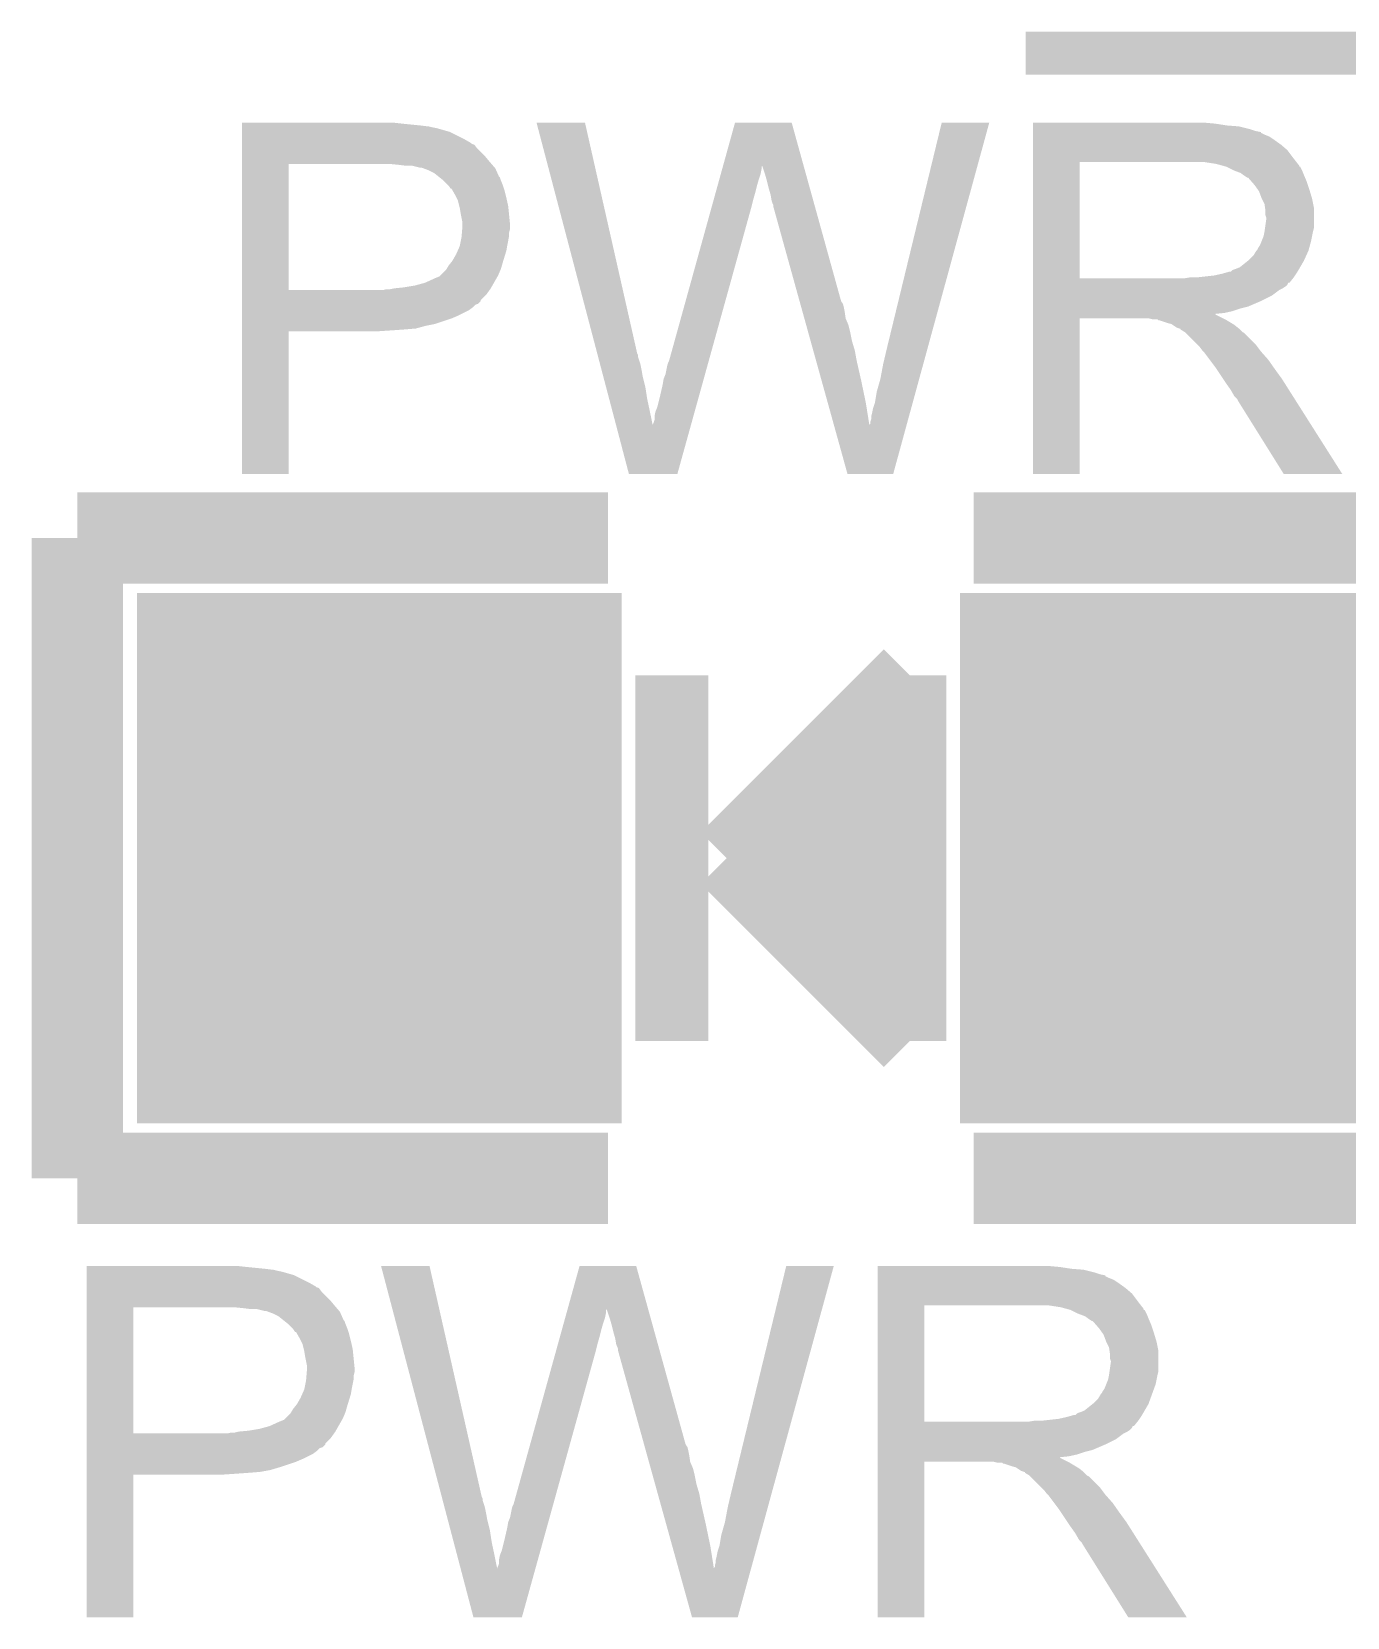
# Model space of a CAD drawing. Extents: x -1.4 to 24.3, y -3.9 to 24.9.
# Drawn here: x 4.216 to 7.87, y 3.734 to 8.137 of the extents above; entities that cross this region are included whole.
import ezdxf

# ---------------------------------------------------------------- set-up
doc = ezdxf.new("R2010")
doc.units = 0
doc.layers.get('0').update_dxf_attribs({"linetype": 'CONTINUOUS'})
doc.layers.add('DAC2_CLICK_V100_GTO', color=11, linetype='CONTINUOUS')
doc.layers.add('DAC2_CLICK_V100_GTS', color=8, linetype='CONTINUOUS')

# ---------------------------------------------------------------- blocks, each defined once
blk = doc.blocks.new('RECTANGLE_28')
blk.add_solid([(0.6731, 0.7366), (0.6731, -0.7366), (-0.6731, 0.7366), (-0.6731, -0.7366)])

msp = doc.modelspace()

# ---------------------------------------------------------------- linework, layer by layer
at = {"layer": 'DAC2_CLICK_V100_GTO'}
for points, const_width in [([(6.97738, 8.0772), (9.83742, 8.0772)], 0.11938), ([(4.3434, 4.953), (4.3434, 6.731)], 0.254), ([(4.3434, 6.731), (5.8166, 6.731)], 0.254), ([(6.8326, 6.731), (8.3058, 6.731)], 0.254), ([(5.9944, 5.334), (5.9944, 6.35)], 0.2032), ([(6.1468, 5.842), (6.6548, 6.35)], 0.2032), ([(6.6548, 5.334), (6.6548, 6.35)], 0.2032), ([(6.35, 5.7658), (6.6548, 6.0706)], 0.2032), ([(6.35, 5.9182), (6.6548, 5.6134)], 0.2032), ([(6.1468, 5.842), (6.6548, 5.334)], 0.2032), ([(4.3434, 4.953), (5.8166, 4.953)], 0.254), ([(6.8326, 4.953), (8.3058, 4.953)], 0.254)]:
    msp.add_lwpolyline(points, dxfattribs=dict(at, const_width=const_width))
for points in [[(4.80062, 7.88162), (4.800622, 7.88416), (5.2451, 7.88162), (5.222238, 7.88416)], [(4.80062, 7.87654), (4.80062, 7.88162), (5.2959, 7.87654), (5.2451, 7.88162)], [(5.618512, 7.884142), (5.618506, 7.884158), (5.753104, 7.884142), (5.618506, 7.884158)], [(5.786844, 7.244078), (5.618512, 7.884142), (5.89788, 7.244078), (5.753104, 7.884142)], [(6.136604, 7.764744), (6.169672, 7.884144), (6.36021, 7.764744), (6.327144, 7.884144)], [(6.169672, 7.884144), (6.169678, 7.88416), (6.327144, 7.884144), (6.169678, 7.88416)], [(6.5913, 7.25678), (6.74371, 7.884132), (6.704218, 7.25678), (6.875774, 7.884132)], [(6.74371, 7.884132), (6.743718, 7.88416), (6.875774, 7.884132), (6.743718, 7.88416)], [(6.99772, 7.88162), (6.997722, 7.88416), (7.50316, 7.88162), (7.47522, 7.88416)], [(6.99772, 7.87654), (6.99772, 7.88162), (7.536178, 7.87654), (7.50316, 7.88162)], [(4.80062, 7.874), (4.80062, 7.87654), (5.316222, 7.874), (5.2959, 7.87654)], [(4.80062, 7.87146), (4.80062, 7.874), (5.32892, 7.87146), (5.318762, 7.874)], [(4.80062, 7.86892), (4.80062, 7.87146), (5.34162, 7.86892), (5.32892, 7.87146)], [(4.80062, 7.85876), (4.80062, 7.86892), (5.37718, 7.85876), (5.34162, 7.86892)], [(4.80062, 7.83844), (4.80062, 7.85876), (5.417818, 7.83844), (5.37718, 7.85876)], [(4.80062, 7.828278), (4.80062, 7.83844), (5.4356, 7.828278), (5.417818, 7.83844)], [(6.99772, 7.874), (6.99772, 7.87654), (7.5692, 7.874), (7.536178, 7.87654)], [(6.99772, 7.86638), (6.99772, 7.874), (7.599678, 7.86638), (7.5692, 7.874)], [(6.99772, 7.8613), (6.99772, 7.86638), (7.614922, 7.8613), (7.599678, 7.86638)], [(6.99772, 7.85876), (6.99772, 7.8613), (7.627622, 7.85876), (7.614922, 7.8613)], [(6.99772, 7.858738), (6.99772, 7.85876), (7.63016, 7.858738), (7.627622, 7.85876)], [(6.99772, 7.856214), (6.99772, 7.858738), (7.630174, 7.856214), (7.63016, 7.858738)], [(6.99772, 7.85114), (6.99772, 7.856214), (7.64032, 7.85114), (7.630174, 7.856214)], [(6.99772, 7.846058), (6.99772, 7.85114), (7.653022, 7.846058), (7.64032, 7.85114)], [(6.99772, 7.8359), (6.99772, 7.846058), (7.66826, 7.8359), (7.653022, 7.846058)], [(4.800618, 7.79018), (4.80062, 7.81304), (5.47624, 7.79018), (5.453382, 7.81304)], [(4.80062, 7.82574), (4.80062, 7.828278), (5.438144, 7.82574), (5.4356, 7.828278)], [(4.80062, 7.823196), (4.80062, 7.82574), (5.445762, 7.823196), (5.438144, 7.82574)], [(4.80062, 7.81304), (4.80062, 7.823196), (5.453382, 7.81304), (5.445762, 7.823196)], [(6.997718, 7.78764), (6.99772, 7.807958), (7.71906, 7.78764), (7.703822, 7.807958)], [(6.99772, 7.8232), (6.99772, 7.8359), (7.68604, 7.8232), (7.66826, 7.8359)], [(6.99772, 7.807958), (6.99772, 7.8232), (7.703822, 7.807958), (7.68604, 7.8232)], [(4.80061, 7.419362), (4.800618, 7.76986), (4.93014, 7.419362), (4.930162, 7.76986)], [(4.800618, 7.77494), (4.800618, 7.79018), (5.48894, 7.77494), (5.47624, 7.79018)], [(4.800618, 7.76986), (4.800618, 7.77494), (5.493294, 7.76986), (5.48894, 7.77494)], [(5.23494, 7.76732), (5.20954, 7.76986), (5.495472, 7.76732), (5.493294, 7.76986)], [(5.255262, 7.76478), (5.23494, 7.76732), (5.497648, 7.76478), (5.495472, 7.76732)], [(5.293362, 7.7597), (5.273042, 7.76478), (5.502002, 7.7597), (5.497648, 7.76478)], [(5.298444, 7.759698), (5.293362, 7.7597), (5.502004, 7.759698), (5.502002, 7.7597)], [(5.305218, 7.757158), (5.298444, 7.759698), (5.50418, 7.757158), (5.502004, 7.759698)], [(5.31876, 7.75208), (5.305218, 7.757158), (5.506438, 7.75208), (5.50418, 7.757158)], [(5.334, 7.74446), (5.31876, 7.75208), (5.509826, 7.74446), (5.506438, 7.75208)], [(6.130284, 7.74192), (6.1338, 7.754618), (6.240778, 7.74192), (6.24332, 7.754618)], [(6.1338, 7.754618), (6.13591, 7.762234), (6.24332, 7.754618), (6.24332, 7.762234)], [(6.13591, 7.762234), (6.136604, 7.764744), (6.24332, 7.762234), (6.245822, 7.764744)], [(6.24586, 7.762244), (6.245822, 7.764744), (6.360902, 7.762244), (6.36021, 7.764744)], [(6.25348, 7.73938), (6.24586, 7.762244), (6.367234, 7.73938), (6.360902, 7.762244)], [(6.997712, 7.452382), (6.997718, 7.77492), (7.12724, 7.452382), (7.127242, 7.77492)], [(6.997718, 7.77494), (6.997718, 7.78764), (7.728938, 7.77494), (7.71906, 7.78764)], [(6.997718, 7.77492), (6.997718, 7.77494), (7.127242, 7.77492), (7.43458, 7.77494)], [(7.505702, 7.76986), (7.472682, 7.77494), (7.732888, 7.76986), (7.728938, 7.77494)], [(7.524342, 7.764776), (7.505702, 7.76986), (7.73684, 7.764776), (7.732888, 7.76986)], [(7.53364, 7.76224), (7.524342, 7.764776), (7.736862, 7.76224), (7.73684, 7.764776)], [(7.533668, 7.762226), (7.53364, 7.76224), (7.739386, 7.762226), (7.736862, 7.76224)], [(7.55396, 7.75208), (7.533668, 7.762226), (7.74446, 7.75208), (7.739386, 7.762226)], [(7.574282, 7.744458), (7.55396, 7.75208), (7.74751, 7.744458), (7.74446, 7.75208)], [(5.3467, 7.7343), (5.334, 7.74446), (5.514342, 7.7343), (5.509826, 7.74446)], [(5.34988, 7.731756), (5.3467, 7.7343), (5.51688, 7.731756), (5.514342, 7.7343)], [(5.3594, 7.72414), (5.34988, 7.731756), (5.51942, 7.72414), (5.51688, 7.731756)], [(5.372098, 7.711442), (5.3594, 7.72414), (5.5245, 7.711442), (5.51942, 7.72414)], [(5.37464, 7.7089), (5.372098, 7.711442), (5.525348, 7.7089), (5.5245, 7.711442)], [(5.37973, 7.70128), (5.37464, 7.7089), (5.527886, 7.70128), (5.525348, 7.7089)], [(6.115512, 7.68858), (6.12114, 7.7089), (6.22554, 7.68858), (6.23062, 7.7089)], [(6.12114, 7.7089), (6.126064, 7.72668), (6.23062, 7.7089), (6.2357, 7.72668)], [(6.126064, 7.72668), (6.130284, 7.74192), (6.2357, 7.72668), (6.240778, 7.74192)], [(6.25856, 7.7216), (6.25348, 7.73938), (6.372158, 7.7216), (6.367234, 7.73938)], [(6.26364, 7.70128), (6.25856, 7.7216), (6.377784, 7.70128), (6.372158, 7.7216)], [(7.581054, 7.73938), (7.574282, 7.744458), (7.74954, 7.73938), (7.74751, 7.744458)], [(7.58444, 7.73684), (7.581054, 7.73938), (7.75063, 7.73684), (7.74954, 7.73938)], [(7.592064, 7.73176), (7.58444, 7.73684), (7.752806, 7.73176), (7.75063, 7.73684)], [(7.594606, 7.731754), (7.592064, 7.73176), (7.75281, 7.731754), (7.752806, 7.73176)], [(7.603492, 7.7216), (7.594606, 7.731754), (7.75716, 7.7216), (7.75281, 7.731754)], [(7.61238, 7.711442), (7.603492, 7.7216), (7.760546, 7.711442), (7.75716, 7.7216)], [(7.621452, 7.69874), (7.61238, 7.711442), (7.76478, 7.69874), (7.760546, 7.711442)], [(5.382266, 7.701268), (5.37973, 7.70128), (5.52789, 7.701268), (5.527886, 7.70128)], [(5.385164, 7.6962), (5.382266, 7.701268), (5.529578, 7.6962), (5.52789, 7.701268)], [(5.39242, 7.6835), (5.385164, 7.6962), (5.532756, 7.6835), (5.529578, 7.6962)], [(5.396232, 7.67588), (5.39242, 7.6835), (5.53466, 7.67588), (5.532756, 7.6835)], [(5.400042, 7.668258), (5.396232, 7.67588), (5.536354, 7.668258), (5.53466, 7.67588)], [(5.403852, 7.653018), (5.400042, 7.668258), (5.53974, 7.653018), (5.536354, 7.668258)], [(6.10496, 7.65048), (6.110588, 7.6708), (6.21538, 7.65048), (6.22046, 7.6708)], [(6.110588, 7.6708), (6.115512, 7.68858), (6.22046, 7.6708), (6.22554, 7.68858)], [(6.26872, 7.683502), (6.26364, 7.70128), (6.382708, 7.683502), (6.377784, 7.70128)], [(6.27126, 7.66826), (6.26872, 7.683502), (6.386928, 7.66826), (6.382708, 7.683502)], [(6.2738, 7.660642), (6.27126, 7.66826), (6.389038, 7.660642), (6.386928, 7.66826)], [(7.62508, 7.69366), (7.621452, 7.69874), (7.766306, 7.69366), (7.76478, 7.69874)], [(7.6327, 7.673342), (7.62508, 7.69366), (7.7724, 7.673342), (7.766306, 7.69366)], [(7.6327, 7.67334), (7.6327, 7.673342), (7.772402, 7.67334), (7.7724, 7.673342)], [(7.64032, 7.658096), (7.6327, 7.67334), (7.77545, 7.658096), (7.772402, 7.67334)], [(5.40512, 7.64794), (5.403852, 7.653018), (5.540248, 7.64794), (5.53974, 7.653018)], [(5.40766, 7.6327), (5.40512, 7.64794), (5.541772, 7.6327), (5.540248, 7.64794)], [(5.41274, 7.607298), (5.40766, 7.6327), (5.544314, 7.607298), (5.541772, 7.6327)], [(5.986782, 7.223762), (6.10496, 7.65048), (6.096998, 7.223762), (6.21538, 7.65048)], [(6.276338, 7.655564), (6.2738, 7.660642), (6.390444, 7.655564), (6.389038, 7.660642)], [(6.27634, 7.650482), (6.276338, 7.655564), (6.391852, 7.650482), (6.390444, 7.655564)], [(6.348916, 7.388856), (6.27634, 7.650482), (6.464302, 7.388856), (6.391852, 7.650482)], [(7.641772, 7.647938), (7.64032, 7.658096), (7.77748, 7.647938), (7.77545, 7.658096)], [(7.64177, 7.592058), (7.6454, 7.61746), (7.77748, 7.592058), (7.77748, 7.61746)], [(7.64286, 7.640318), (7.641772, 7.647938), (7.77748, 7.640318), (7.77748, 7.647938)], [(7.642862, 7.627618), (7.64286, 7.640318), (7.77748, 7.627618), (7.77748, 7.640318)], [(7.6454, 7.619996), (7.642862, 7.627618), (7.77748, 7.619996), (7.77748, 7.627618)], [(7.6454, 7.61746), (7.6454, 7.619996), (7.77748, 7.61746), (7.77748, 7.619996)], [(5.41041, 7.569198), (5.411258, 7.579358), (5.54228, 7.569198), (5.54228, 7.579358)], [(5.411258, 7.579358), (5.412104, 7.589518), (5.54228, 7.579358), (5.54482, 7.589518)], [(5.412104, 7.589518), (5.41274, 7.59714), (5.54482, 7.589518), (5.54482, 7.59714)], [(5.41274, 7.602222), (5.41274, 7.607298), (5.54482, 7.602222), (5.544314, 7.607298)], [(5.41274, 7.59714), (5.41274, 7.602222), (5.54482, 7.59714), (5.54482, 7.602222)], [(7.637778, 7.569198), (7.640318, 7.5819), (7.772398, 7.569198), (7.77494, 7.5819)], [(7.640318, 7.5819), (7.64032, 7.581902), (7.77494, 7.5819), (7.77494, 7.581902)], [(7.64032, 7.581902), (7.64177, 7.592058), (7.77494, 7.581902), (7.77748, 7.592058)], [(5.399474, 7.528558), (5.405118, 7.541258), (5.53466, 7.528558), (5.536776, 7.541258)], [(5.405118, 7.541258), (5.405626, 7.5438), (5.536776, 7.541258), (5.5372, 7.5438)], [(5.405626, 7.5438), (5.4102, 7.566658), (5.5372, 7.5438), (5.54177, 7.566658)], [(5.4102, 7.566658), (5.41041, 7.569198), (5.54177, 7.566658), (5.54228, 7.569198)], [(7.617458, 7.528558), (7.619998, 7.5311), (7.76224, 7.528558), (7.762932, 7.5311)], [(7.619998, 7.5311), (7.62254, 7.536178), (7.762932, 7.5311), (7.764318, 7.536178)], [(7.62254, 7.536178), (7.627618, 7.543798), (7.764318, 7.536178), (7.766396, 7.543798)], [(7.627618, 7.543798), (7.632698, 7.5565), (7.766396, 7.543798), (7.76986, 7.5565)], [(7.632698, 7.5565), (7.637778, 7.569198), (7.76986, 7.5565), (7.772398, 7.569198)], [(5.368542, 7.477758), (5.374638, 7.487918), (5.51942, 7.477758), (5.522322, 7.487918)], [(5.374638, 7.487918), (5.380734, 7.49554), (5.522322, 7.487918), (5.5245, 7.49554)], [(5.380734, 7.49554), (5.3848, 7.500622), (5.5245, 7.49554), (5.526062, 7.500622)], [(5.3848, 7.500622), (5.39496, 7.5184), (5.526062, 7.500622), (5.531534, 7.5184)], [(5.39496, 7.5184), (5.399474, 7.528558), (5.531534, 7.5184), (5.53466, 7.528558)], [(7.571738, 7.48284), (7.593964, 7.50062), (7.739168, 7.48284), (7.74954, 7.50062)], [(7.593964, 7.50062), (7.597138, 7.503158), (7.74954, 7.50062), (7.750692, 7.503158)], [(7.597138, 7.503158), (7.609838, 7.515858), (7.750692, 7.503158), (7.756466, 7.515858)], [(7.609838, 7.515858), (7.617458, 7.528558), (7.756466, 7.515858), (7.76224, 7.528558)], [(5.3086, 7.439658), (5.33654, 7.45236), (5.500188, 7.439658), (5.507446, 7.45236)], [(5.33654, 7.45236), (5.349236, 7.45744), (5.507446, 7.45236), (5.510348, 7.45744)], [(5.349236, 7.45744), (5.351774, 7.459978), (5.510348, 7.45744), (5.5118, 7.459978)], [(5.351774, 7.459978), (5.367018, 7.475218), (5.5118, 7.459978), (5.51833, 7.475218)], [(5.367018, 7.475218), (5.368542, 7.477758), (5.51833, 7.475218), (5.51942, 7.477758)], [(6.99771, 7.43966), (6.997712, 7.4422), (7.708894, 7.43966), (7.71144, 7.4422)], [(6.997712, 7.45236), (6.997712, 7.452382), (7.419338, 7.45236), (7.12724, 7.452382)], [(6.997712, 7.4422), (6.997712, 7.45236), (7.71144, 7.4422), (7.719568, 7.45236)], [(7.419338, 7.45236), (7.434578, 7.4549), (7.719568, 7.45236), (7.7216, 7.4549)], [(7.454898, 7.4549), (7.500618, 7.45998), (7.7216, 7.4549), (7.724986, 7.45998)], [(7.500618, 7.45998), (7.523482, 7.46506), (7.724986, 7.45998), (7.728374, 7.46506)], [(7.523482, 7.46506), (7.541256, 7.47014), (7.728374, 7.46506), (7.731762, 7.47014)], [(7.546334, 7.47014), (7.551418, 7.475216), (7.731762, 7.47014), (7.734722, 7.475216)], [(7.551418, 7.475216), (7.559042, 7.47776), (7.734722, 7.475216), (7.736206, 7.47776)], [(7.559042, 7.47776), (7.571738, 7.48284), (7.736206, 7.47776), (7.739168, 7.48284)], [(4.80061, 7.41934), (4.80061, 7.419362), (5.191758, 7.41934), (4.93014, 7.419362)], [(4.80061, 7.406638), (4.80061, 7.41934), (5.478778, 7.406638), (5.487852, 7.41934)], [(4.80061, 7.391394), (4.80061, 7.406638), (5.46354, 7.391394), (5.478778, 7.406638)], [(5.191758, 7.41934), (5.201918, 7.42188), (5.487852, 7.41934), (5.489666, 7.42188)], [(5.212078, 7.42188), (5.224768, 7.424418), (5.489666, 7.42188), (5.49148, 7.424418)], [(5.224768, 7.424418), (5.22478, 7.42442), (5.49148, 7.424418), (5.49148, 7.42442)], [(5.22478, 7.42442), (5.250182, 7.42696), (5.49148, 7.42442), (5.492932, 7.42696)], [(5.250182, 7.42696), (5.28066, 7.43204), (5.492932, 7.42696), (5.495834, 7.43204)], [(5.28066, 7.43204), (5.3086, 7.439658), (5.495834, 7.43204), (5.500188, 7.439658)], [(6.99771, 7.439646), (6.99771, 7.43966), (7.706354, 7.439646), (7.708894, 7.43966)], [(6.99771, 7.43458), (6.99771, 7.439646), (7.703818, 7.43458), (7.706354, 7.439646)], [(6.99771, 7.4295), (6.99771, 7.43458), (7.69874, 7.4295), (7.703818, 7.43458)], [(6.99771, 7.42442), (6.99771, 7.4295), (7.691118, 7.42442), (7.69874, 7.4295)], [(6.99771, 7.419338), (6.99771, 7.42442), (7.68096, 7.419338), (7.691118, 7.42442)], [(6.99771, 7.4041), (6.99771, 7.419338), (7.660638, 7.4041), (7.68096, 7.419338)], [(6.99771, 7.38886), (6.99771, 7.4041), (7.63016, 7.38886), (7.660638, 7.4041)], [(4.800608, 7.34822), (4.80061, 7.36346), (5.40004, 7.34822), (5.430518, 7.36346)], [(4.80061, 7.388854), (4.80061, 7.391394), (5.463534, 7.388854), (5.46354, 7.391394)], [(4.80061, 7.38124), (4.80061, 7.388854), (5.455916, 7.38124), (5.463534, 7.388854)], [(4.80061, 7.378696), (4.80061, 7.38124), (5.448298, 7.378696), (5.455916, 7.38124)], [(4.80061, 7.37108), (4.80061, 7.378696), (5.440678, 7.37108), (5.448298, 7.378696)], [(4.80061, 7.36346), (4.80061, 7.37108), (5.430518, 7.36346), (5.440678, 7.37108)], [(6.351028, 7.381238), (6.348916, 7.388856), (6.469382, 7.381238), (6.464302, 7.388856)], [(6.353846, 7.37108), (6.351028, 7.381238), (6.47192, 7.37108), (6.469382, 7.381238)], [(6.35737, 7.35838), (6.353846, 7.37108), (6.47446, 7.35838), (6.47192, 7.37108)], [(6.362302, 7.340598), (6.35737, 7.35838), (6.477002, 7.340598), (6.47446, 7.35838)], [(6.997708, 7.350758), (6.99771, 7.353266), (7.505704, 7.350758), (7.503192, 7.353266)], [(6.99771, 7.37362), (6.99771, 7.38886), (7.594598, 7.37362), (7.63016, 7.38886)], [(6.99771, 7.36854), (6.99771, 7.37362), (7.574282, 7.36854), (7.594598, 7.37362)], [(6.99771, 7.36092), (6.99771, 7.36854), (7.551418, 7.36092), (7.574282, 7.36854)], [(6.99771, 7.35584), (6.99771, 7.36092), (7.528558, 7.35584), (7.551418, 7.36092)], [(6.99771, 7.353266), (6.99771, 7.35584), (7.503192, 7.353266), (7.528558, 7.35584)], [(4.800608, 7.3406), (4.800608, 7.34822), (5.38226, 7.3406), (5.40004, 7.34822)], [(4.800608, 7.32536), (4.800608, 7.3406), (5.336538, 7.32536), (5.38226, 7.3406)], [(4.800608, 7.32028), (4.800608, 7.32536), (5.31114, 7.32028), (5.336538, 7.32536)], [(4.800608, 7.31266), (4.800608, 7.32028), (5.283198, 7.31266), (5.31114, 7.32028)], [(4.800608, 7.31012), (4.800608, 7.31266), (5.25272, 7.31012), (5.283198, 7.31266)], [(4.800608, 7.30758), (4.800608, 7.31012), (5.21716, 7.30758), (5.25272, 7.31012)], [(6.367234, 7.322818), (6.362302, 7.340598), (6.48462, 7.322818), (6.477002, 7.340598)], [(6.37287, 7.3025), (6.367234, 7.322818), (6.4897, 7.3025), (6.48462, 7.322818)], [(6.9977, 6.908822), (6.997708, 7.340578), (7.127218, 6.908822), (7.12724, 7.340578)], [(6.997708, 7.3406), (6.997708, 7.350758), (7.52602, 7.3406), (7.505704, 7.350758)], [(6.997708, 7.340578), (6.997708, 7.3406), (7.12724, 7.340578), (7.320278, 7.3406)], [(7.330438, 7.33806), (7.320278, 7.3406), (7.531098, 7.33806), (7.52602, 7.3406)], [(7.345674, 7.335526), (7.343134, 7.33806), (7.535322, 7.335526), (7.531098, 7.33806)], [(7.348216, 7.33552), (7.345674, 7.335526), (7.535332, 7.33552), (7.535322, 7.335526)], [(7.371082, 7.3279), (7.348216, 7.33552), (7.548034, 7.3279), (7.535332, 7.33552)], [(7.381238, 7.325362), (7.371082, 7.3279), (7.552264, 7.325362), (7.548034, 7.3279)], [(7.385052, 7.32282), (7.381238, 7.325362), (7.5565, 7.32282), (7.552264, 7.325362)], [(7.396476, 7.315202), (7.385052, 7.32282), (7.566024, 7.315202), (7.5565, 7.32282)], [(7.404098, 7.312662), (7.396476, 7.315202), (7.569198, 7.312662), (7.566024, 7.315202)], [(7.406618, 7.31266), (7.404098, 7.312662), (7.5692, 7.31266), (7.569198, 7.312662)], [(7.40664, 7.310132), (7.406618, 7.31266), (7.57173, 7.310132), (7.5692, 7.31266)], [(7.419338, 7.302502), (7.40664, 7.310132), (7.57936, 7.302502), (7.57173, 7.310132)], [(4.8006, 6.908822), (4.800608, 7.305018), (4.930118, 6.908822), (4.93014, 7.305018)], [(4.800608, 7.30504), (4.800608, 7.30758), (5.179062, 7.30504), (5.21716, 7.30758)], [(4.800608, 7.305018), (4.800608, 7.30504), (4.93014, 7.305018), (5.179062, 7.30504)], [(6.379916, 7.2771), (6.37287, 7.3025), (6.49478, 7.2771), (6.4897, 7.3025)], [(6.386962, 7.2517), (6.379916, 7.2771), (6.5024, 7.2517), (6.49478, 7.2771)], [(7.419342, 7.302498), (7.419338, 7.302502), (7.579364, 7.302498), (7.57936, 7.302502)], [(7.421882, 7.299958), (7.419342, 7.302498), (7.58444, 7.299958), (7.579364, 7.302498)], [(7.452362, 7.269478), (7.421882, 7.299958), (7.61492, 7.269478), (7.58444, 7.299958)], [(7.459978, 7.26186), (7.452362, 7.269478), (7.620636, 7.26186), (7.61492, 7.269478)], [(5.788182, 7.238996), (5.786844, 7.244078), (5.90042, 7.238996), (5.89788, 7.244078)], [(5.789516, 7.233918), (5.788182, 7.238996), (5.900422, 7.233918), (5.90042, 7.238996)], [(5.793524, 7.21868), (5.789516, 7.233918), (5.905498, 7.21868), (5.900422, 7.233918)], [(5.98424, 7.21868), (5.986782, 7.223762), (6.095588, 7.21868), (6.096998, 7.223762)], [(6.394712, 7.22376), (6.386962, 7.2517), (6.50748, 7.22376), (6.5024, 7.2517)], [(6.410214, 7.16788), (6.394712, 7.22376), (6.52018, 7.16788), (6.50748, 7.22376)], [(6.58114, 7.2136), (6.5913, 7.25678), (6.69241, 7.2136), (6.704218, 7.25678)], [(7.4676, 7.251702), (7.459978, 7.26186), (7.628254, 7.251702), (7.620636, 7.26186)], [(7.47014, 7.24916), (7.4676, 7.251702), (7.63016, 7.24916), (7.628254, 7.251702)], [(7.472678, 7.24662), (7.47014, 7.24916), (7.632418, 7.24662), (7.63016, 7.24916)], [(7.48792, 7.2263), (7.472678, 7.24662), (7.65048, 7.2263), (7.632418, 7.24662)], [(7.50316, 7.20598), (7.48792, 7.2263), (7.664704, 7.20598), (7.65048, 7.2263)], [(5.796196, 7.20852), (5.793524, 7.21868), (5.90804, 7.20852), (5.905498, 7.21868)], [(5.799536, 7.19582), (5.796196, 7.20852), (5.91058, 7.19582), (5.90804, 7.20852)], [(5.803544, 7.18058), (5.799536, 7.19582), (5.91312, 7.18058), (5.91058, 7.19582)], [(5.81156, 7.1501), (5.803544, 7.18058), (5.92074, 7.1501), (5.91312, 7.18058)], [(5.971542, 7.172962), (5.97662, 7.185662), (6.082906, 7.172962), (6.086428, 7.185662)], [(5.97662, 7.185662), (5.981702, 7.21106), (6.086428, 7.185662), (6.093474, 7.21106)], [(5.981702, 7.21106), (5.98424, 7.21868), (6.093474, 7.21106), (6.095588, 7.21868)], [(6.57352, 7.172958), (6.58114, 7.2136), (6.681298, 7.172958), (6.69241, 7.2136)], [(7.506548, 7.2009), (7.50316, 7.20598), (7.66826, 7.2009), (7.664704, 7.20598)], [(7.525174, 7.17296), (7.506548, 7.2009), (7.68858, 7.17296), (7.66826, 7.2009)], [(5.820244, 7.11708), (5.81156, 7.1501), (5.92582, 7.11708), (5.92074, 7.1501)], [(5.96138, 7.1247), (5.969, 7.15772), (6.069516, 7.1247), (6.078676, 7.15772)], [(5.969, 7.15772), (5.971542, 7.172962), (6.078676, 7.15772), (6.082906, 7.172962)], [(6.427124, 7.10692), (6.410214, 7.16788), (6.53288, 7.10692), (6.52018, 7.16788)], [(6.55828, 7.10692), (6.56336, 7.137402), (6.663238, 7.10692), (6.671574, 7.137402)], [(6.56336, 7.137402), (6.57352, 7.172958), (6.671574, 7.137402), (6.681298, 7.172958)], [(7.53364, 7.16026), (7.525174, 7.17296), (7.696638, 7.16026), (7.68858, 7.17296)], [(7.54634, 7.142482), (7.53364, 7.16026), (7.707918, 7.142482), (7.696638, 7.16026)], [(7.556498, 7.124702), (7.54634, 7.142482), (7.719198, 7.124702), (7.707918, 7.142482)], [(5.829596, 7.08152), (5.820244, 7.11708), (5.93344, 7.08152), (5.92582, 7.11708)], [(5.948682, 7.081522), (5.95376, 7.094222), (6.057538, 7.081522), (6.061062, 7.094222)], [(5.95376, 7.094222), (5.96138, 7.1247), (6.061062, 7.094222), (6.069516, 7.1247)], [(6.444634, 7.043796), (6.427124, 7.10692), (6.543002, 7.043796), (6.53288, 7.10692)], [(6.55066, 7.07898), (6.553202, 7.09168), (6.655598, 7.07898), (6.65907, 7.09168)], [(6.553202, 7.09168), (6.55828, 7.10692), (6.65907, 7.09168), (6.663238, 7.10692)], [(7.564118, 7.11708), (7.556498, 7.124702), (7.724034, 7.11708), (7.719198, 7.124702)], [(7.566662, 7.112), (7.564118, 7.11708), (7.727258, 7.112), (7.724034, 7.11708)], [(7.693658, 6.90881), (7.566662, 7.112), (7.856174, 6.90881), (7.727258, 7.112)], [(5.839558, 7.043642), (5.829596, 7.08152), (5.94106, 7.043642), (5.93344, 7.08152)], [(5.94106, 7.043642), (5.941062, 7.045964), (6.04703, 7.043642), (6.047674, 7.045964)], [(5.941062, 7.045964), (5.9436, 7.051042), (6.047674, 7.045964), (6.049082, 7.051042)], [(5.9436, 7.051042), (5.94614, 7.058664), (6.049082, 7.051042), (6.051196, 7.058664)], [(5.94614, 7.068822), (5.948682, 7.081522), (6.054014, 7.068822), (6.057538, 7.081522)], [(5.94614, 7.058664), (5.94614, 7.068822), (6.051196, 7.058664), (6.054014, 7.068822)], [(6.543002, 7.043796), (6.543046, 7.045966), (6.645976, 7.043796), (6.64657, 7.045966)], [(6.543046, 7.045966), (6.54558, 7.048506), (6.64657, 7.045966), (6.647264, 7.048506)], [(6.54558, 7.048506), (6.545582, 7.053582), (6.647264, 7.048506), (6.648652, 7.053582)], [(6.545582, 7.053582), (6.54812, 7.061204), (6.648652, 7.053582), (6.650738, 7.061204)], [(6.54812, 7.068822), (6.55066, 7.07898), (6.65282, 7.068822), (6.655598, 7.07898)], [(6.54812, 7.061204), (6.54812, 7.068822), (6.650738, 7.061204), (6.65282, 7.068822)], [(5.875016, 6.908816), (5.839558, 7.043642), (6.009626, 6.908816), (6.04703, 7.043642)], [(6.482076, 6.908816), (6.444634, 7.043796), (6.609066, 6.908816), (6.645976, 7.043796)], [(4.930118, 6.9088), (4.8006, 6.908822), (4.930118, 6.9088), (4.930118, 6.908822)], [(6.009622, 6.9088), (5.875016, 6.908816), (6.009622, 6.9088), (6.009626, 6.908816)], [(6.609062, 6.9088), (6.482076, 6.908816), (6.609062, 6.9088), (6.609066, 6.908816)], [(7.127218, 6.9088), (6.9977, 6.908822), (7.127218, 6.9088), (7.127218, 6.908822)], [(7.85618, 6.9088), (7.856174, 6.90881), (7.85618, 6.9088), (7.693658, 6.90881)], [(4.36882, 4.70662), (4.368822, 4.70916), (4.8133, 4.70662), (4.790438, 4.70916)], [(4.36882, 4.70154), (4.36882, 4.70662), (4.8641, 4.70154), (4.8133, 4.70662)], [(4.36882, 4.699), (4.36882, 4.70154), (4.884422, 4.699), (4.8641, 4.70154)], [(4.36882, 4.69646), (4.36882, 4.699), (4.89712, 4.69646), (4.886962, 4.699)], [(4.36882, 4.69392), (4.36882, 4.69646), (4.90982, 4.69392), (4.89712, 4.69646)], [(4.36882, 4.68376), (4.36882, 4.69392), (4.94538, 4.68376), (4.90982, 4.69392)], [(4.36882, 4.66344), (4.36882, 4.68376), (4.986018, 4.66344), (4.94538, 4.68376)], [(5.186712, 4.709142), (5.186706, 4.709158), (5.321304, 4.709142), (5.186706, 4.709158)], [(5.355044, 4.069078), (5.186712, 4.709142), (5.46608, 4.069078), (5.321304, 4.709142)], [(5.704804, 4.589744), (5.737872, 4.709144), (5.92841, 4.589744), (5.895344, 4.709144)], [(5.737872, 4.709144), (5.737878, 4.70916), (5.895344, 4.709144), (5.737878, 4.70916)], [(6.1595, 4.08178), (6.31191, 4.709132), (6.272418, 4.08178), (6.443974, 4.709132)], [(6.31191, 4.709132), (6.311918, 4.70916), (6.443974, 4.709132), (6.311918, 4.70916)], [(6.56592, 4.70662), (6.565922, 4.70916), (7.07136, 4.70662), (7.04342, 4.70916)], [(6.56592, 4.70154), (6.56592, 4.70662), (7.104378, 4.70154), (7.07136, 4.70662)], [(6.56592, 4.699), (6.56592, 4.70154), (7.1374, 4.699), (7.104378, 4.70154)], [(6.56592, 4.69138), (6.56592, 4.699), (7.167878, 4.69138), (7.1374, 4.699)], [(6.56592, 4.6863), (6.56592, 4.69138), (7.183122, 4.6863), (7.167878, 4.69138)], [(6.56592, 4.68376), (6.56592, 4.6863), (7.195822, 4.68376), (7.183122, 4.6863)], [(6.56592, 4.683738), (6.56592, 4.68376), (7.19836, 4.683738), (7.195822, 4.68376)], [(6.56592, 4.681214), (6.56592, 4.683738), (7.198374, 4.681214), (7.19836, 4.683738)], [(6.56592, 4.67614), (6.56592, 4.681214), (7.20852, 4.67614), (7.198374, 4.681214)], [(6.56592, 4.671058), (6.56592, 4.67614), (7.221222, 4.671058), (7.20852, 4.67614)], [(6.56592, 4.6609), (6.56592, 4.671058), (7.23646, 4.6609), (7.221222, 4.671058)], [(4.368818, 4.61518), (4.36882, 4.63804), (5.04444, 4.61518), (5.021582, 4.63804)], [(4.36882, 4.653278), (4.36882, 4.66344), (5.0038, 4.653278), (4.986018, 4.66344)], [(4.36882, 4.65074), (4.36882, 4.653278), (5.006344, 4.65074), (5.0038, 4.653278)], [(4.36882, 4.648196), (4.36882, 4.65074), (5.013962, 4.648196), (5.006344, 4.65074)], [(4.36882, 4.63804), (4.36882, 4.648196), (5.021582, 4.63804), (5.013962, 4.648196)], [(6.565918, 4.61264), (6.56592, 4.632958), (7.28726, 4.61264), (7.272022, 4.632958)], [(6.56592, 4.6482), (6.56592, 4.6609), (7.25424, 4.6482), (7.23646, 4.6609)], [(6.56592, 4.632958), (6.56592, 4.6482), (7.272022, 4.632958), (7.25424, 4.6482)], [(4.36881, 4.244362), (4.368818, 4.59486), (4.49834, 4.244362), (4.498362, 4.59486)], [(4.368818, 4.59994), (4.368818, 4.61518), (5.05714, 4.59994), (5.04444, 4.61518)], [(4.368818, 4.59486), (4.368818, 4.59994), (5.061494, 4.59486), (5.05714, 4.59994)], [(4.80314, 4.59232), (4.77774, 4.59486), (5.063672, 4.59232), (5.061494, 4.59486)], [(4.823462, 4.58978), (4.80314, 4.59232), (5.065848, 4.58978), (5.063672, 4.59232)], [(4.861562, 4.5847), (4.841242, 4.58978), (5.070202, 4.5847), (5.065848, 4.58978)], [(4.866644, 4.584698), (4.861562, 4.5847), (5.070204, 4.584698), (5.070202, 4.5847)], [(4.873418, 4.582158), (4.866644, 4.584698), (5.07238, 4.582158), (5.070204, 4.584698)], [(4.88696, 4.57708), (4.873418, 4.582158), (5.074638, 4.57708), (5.07238, 4.582158)], [(5.698484, 4.56692), (5.702, 4.579618), (5.808978, 4.56692), (5.81152, 4.579618)], [(5.702, 4.579618), (5.70411, 4.587234), (5.81152, 4.579618), (5.81152, 4.587234)], [(5.70411, 4.587234), (5.704804, 4.589744), (5.81152, 4.587234), (5.814022, 4.589744)], [(5.81406, 4.587244), (5.814022, 4.589744), (5.929102, 4.587244), (5.92841, 4.589744)], [(5.82168, 4.56438), (5.81406, 4.587244), (5.935434, 4.56438), (5.929102, 4.587244)], [(6.565912, 4.277382), (6.565918, 4.59992), (6.69544, 4.277382), (6.695442, 4.59992)], [(6.565918, 4.59994), (6.565918, 4.61264), (7.297138, 4.59994), (7.28726, 4.61264)], [(6.565918, 4.59992), (6.565918, 4.59994), (6.695442, 4.59992), (7.00278, 4.59994)], [(7.073902, 4.59486), (7.040882, 4.59994), (7.301088, 4.59486), (7.297138, 4.59994)], [(7.092542, 4.589776), (7.073902, 4.59486), (7.30504, 4.589776), (7.301088, 4.59486)], [(7.10184, 4.58724), (7.092542, 4.589776), (7.305062, 4.58724), (7.30504, 4.589776)], [(7.101868, 4.587226), (7.10184, 4.58724), (7.307586, 4.587226), (7.305062, 4.58724)], [(7.12216, 4.57708), (7.101868, 4.587226), (7.31266, 4.57708), (7.307586, 4.587226)], [(4.9022, 4.56946), (4.88696, 4.57708), (5.078026, 4.56946), (5.074638, 4.57708)], [(4.9149, 4.5593), (4.9022, 4.56946), (5.082542, 4.5593), (5.078026, 4.56946)], [(4.91808, 4.556756), (4.9149, 4.5593), (5.08508, 4.556756), (5.082542, 4.5593)], [(4.9276, 4.54914), (4.91808, 4.556756), (5.08762, 4.54914), (5.08508, 4.556756)], [(4.940298, 4.536442), (4.9276, 4.54914), (5.0927, 4.536442), (5.08762, 4.54914)], [(4.94284, 4.5339), (4.940298, 4.536442), (5.093548, 4.5339), (5.0927, 4.536442)], [(5.68934, 4.5339), (5.694264, 4.55168), (5.79882, 4.5339), (5.8039, 4.55168)], [(5.694264, 4.55168), (5.698484, 4.56692), (5.8039, 4.55168), (5.808978, 4.56692)], [(5.82676, 4.5466), (5.82168, 4.56438), (5.940358, 4.5466), (5.935434, 4.56438)], [(5.83184, 4.52628), (5.82676, 4.5466), (5.945984, 4.52628), (5.940358, 4.5466)], [(7.142482, 4.569458), (7.12216, 4.57708), (7.31571, 4.569458), (7.31266, 4.57708)], [(7.149254, 4.56438), (7.142482, 4.569458), (7.31774, 4.56438), (7.31571, 4.569458)], [(7.15264, 4.56184), (7.149254, 4.56438), (7.31883, 4.56184), (7.31774, 4.56438)], [(7.160264, 4.55676), (7.15264, 4.56184), (7.321006, 4.55676), (7.31883, 4.56184)], [(7.162806, 4.556754), (7.160264, 4.55676), (7.32101, 4.556754), (7.321006, 4.55676)], [(7.171692, 4.5466), (7.162806, 4.556754), (7.32536, 4.5466), (7.32101, 4.556754)], [(7.18058, 4.536442), (7.171692, 4.5466), (7.328746, 4.536442), (7.32536, 4.5466)], [(7.189652, 4.52374), (7.18058, 4.536442), (7.33298, 4.52374), (7.328746, 4.536442)], [(4.94793, 4.52628), (4.94284, 4.5339), (5.096086, 4.52628), (5.093548, 4.5339)], [(4.950466, 4.526268), (4.94793, 4.52628), (5.09609, 4.526268), (5.096086, 4.52628)], [(4.953364, 4.5212), (4.950466, 4.526268), (5.097778, 4.5212), (5.09609, 4.526268)], [(4.96062, 4.5085), (4.953364, 4.5212), (5.100956, 4.5085), (5.097778, 4.5212)], [(4.964432, 4.50088), (4.96062, 4.5085), (5.10286, 4.50088), (5.100956, 4.5085)], [(4.968242, 4.493258), (4.964432, 4.50088), (5.104554, 4.493258), (5.10286, 4.50088)], [(4.972052, 4.478018), (4.968242, 4.493258), (5.10794, 4.478018), (5.104554, 4.493258)], [(5.67316, 4.47548), (5.678788, 4.4958), (5.78358, 4.47548), (5.78866, 4.4958)], [(5.678788, 4.4958), (5.683712, 4.51358), (5.78866, 4.4958), (5.79374, 4.51358)], [(5.683712, 4.51358), (5.68934, 4.5339), (5.79374, 4.51358), (5.79882, 4.5339)], [(5.83692, 4.508502), (5.83184, 4.52628), (5.950908, 4.508502), (5.945984, 4.52628)], [(5.83946, 4.49326), (5.83692, 4.508502), (5.955128, 4.49326), (5.950908, 4.508502)], [(5.842, 4.485642), (5.83946, 4.49326), (5.957238, 4.485642), (5.955128, 4.49326)], [(7.19328, 4.51866), (7.189652, 4.52374), (7.334506, 4.51866), (7.33298, 4.52374)], [(7.2009, 4.498342), (7.19328, 4.51866), (7.3406, 4.498342), (7.334506, 4.51866)], [(7.2009, 4.49834), (7.2009, 4.498342), (7.340602, 4.49834), (7.3406, 4.498342)], [(7.20852, 4.483096), (7.2009, 4.49834), (7.34365, 4.483096), (7.340602, 4.49834)], [(4.97332, 4.47294), (4.972052, 4.478018), (5.108448, 4.47294), (5.10794, 4.478018)], [(4.97586, 4.4577), (4.97332, 4.47294), (5.109972, 4.4577), (5.108448, 4.47294)], [(4.98094, 4.432298), (4.97586, 4.4577), (5.112514, 4.432298), (5.109972, 4.4577)], [(5.554982, 4.048762), (5.67316, 4.47548), (5.665198, 4.048762), (5.78358, 4.47548)], [(5.844538, 4.480564), (5.842, 4.485642), (5.958644, 4.480564), (5.957238, 4.485642)], [(5.84454, 4.475482), (5.844538, 4.480564), (5.960052, 4.475482), (5.958644, 4.480564)], [(5.917116, 4.213856), (5.84454, 4.475482), (6.032502, 4.213856), (5.960052, 4.475482)], [(7.209972, 4.472938), (7.20852, 4.483096), (7.34568, 4.472938), (7.34365, 4.483096)], [(7.21106, 4.465318), (7.209972, 4.472938), (7.34568, 4.465318), (7.34568, 4.472938)], [(7.211062, 4.452618), (7.21106, 4.465318), (7.34568, 4.452618), (7.34568, 4.465318)], [(7.2136, 4.444996), (7.211062, 4.452618), (7.34568, 4.444996), (7.34568, 4.452618)], [(4.97861, 4.394198), (4.979458, 4.404358), (5.11048, 4.394198), (5.11048, 4.404358)], [(4.979458, 4.404358), (4.980304, 4.414518), (5.11048, 4.404358), (5.11302, 4.414518)], [(4.980304, 4.414518), (4.98094, 4.42214), (5.11302, 4.414518), (5.11302, 4.42214)], [(4.98094, 4.427222), (4.98094, 4.432298), (5.11302, 4.427222), (5.112514, 4.432298)], [(4.98094, 4.42214), (4.98094, 4.427222), (5.11302, 4.42214), (5.11302, 4.427222)], [(7.205978, 4.394198), (7.208518, 4.4069), (7.340598, 4.394198), (7.34314, 4.4069)], [(7.208518, 4.4069), (7.20852, 4.406902), (7.34314, 4.4069), (7.34314, 4.406902)], [(7.20852, 4.406902), (7.20997, 4.417058), (7.34314, 4.406902), (7.34568, 4.417058)], [(7.20997, 4.417058), (7.2136, 4.44246), (7.34568, 4.417058), (7.34568, 4.44246)], [(7.2136, 4.44246), (7.2136, 4.444996), (7.34568, 4.44246), (7.34568, 4.444996)], [(4.967674, 4.353558), (4.973318, 4.366258), (5.10286, 4.353558), (5.104976, 4.366258)], [(4.973318, 4.366258), (4.973826, 4.3688), (5.104976, 4.366258), (5.1054, 4.3688)], [(4.973826, 4.3688), (4.9784, 4.391658), (5.1054, 4.3688), (5.10997, 4.391658)], [(4.9784, 4.391658), (4.97861, 4.394198), (5.10997, 4.391658), (5.11048, 4.394198)], [(7.188198, 4.3561), (7.19074, 4.361178), (7.328822, 4.3561), (7.330668, 4.361178)], [(7.19074, 4.361178), (7.195818, 4.368798), (7.330668, 4.361178), (7.333438, 4.368798)], [(7.195818, 4.368798), (7.200898, 4.3815), (7.333438, 4.368798), (7.338058, 4.3815)], [(7.200898, 4.3815), (7.205978, 4.394198), (7.338058, 4.3815), (7.340598, 4.394198)], [(4.942838, 4.312918), (4.948934, 4.32054), (5.090522, 4.312918), (5.0927, 4.32054)], [(4.948934, 4.32054), (4.953, 4.325622), (5.0927, 4.32054), (5.094262, 4.325622)], [(4.953, 4.325622), (4.96316, 4.3434), (5.094262, 4.325622), (5.099734, 4.3434)], [(4.96316, 4.3434), (4.967674, 4.353558), (5.099734, 4.3434), (5.10286, 4.353558)], [(7.139938, 4.30784), (7.162162, 4.325618), (7.307368, 4.30784), (7.31774, 4.325618)], [(7.162162, 4.325618), (7.165338, 4.328158), (7.31774, 4.325618), (7.318662, 4.328158)], [(7.165338, 4.328158), (7.178038, 4.340858), (7.318662, 4.328158), (7.32328, 4.340858)], [(7.178038, 4.340858), (7.185658, 4.353558), (7.32328, 4.340858), (7.327898, 4.353558)], [(7.185658, 4.353558), (7.188198, 4.3561), (7.327898, 4.353558), (7.328822, 4.3561)], [(4.8768, 4.264658), (4.90474, 4.27736), (5.068388, 4.264658), (5.075646, 4.27736)], [(4.90474, 4.27736), (4.917436, 4.28244), (5.075646, 4.27736), (5.078548, 4.28244)], [(4.917436, 4.28244), (4.919974, 4.284978), (5.078548, 4.28244), (5.08, 4.284978)], [(4.919974, 4.284978), (4.935218, 4.300218), (5.08, 4.284978), (5.08653, 4.300218)], [(4.935218, 4.300218), (4.936742, 4.302758), (5.08653, 4.300218), (5.08762, 4.302758)], [(4.936742, 4.302758), (4.942838, 4.312918), (5.08762, 4.302758), (5.090522, 4.312918)], [(6.565912, 4.27736), (6.565912, 4.277382), (6.987538, 4.27736), (6.69544, 4.277382)], [(6.565912, 4.2672), (6.565912, 4.27736), (7.27964, 4.2672), (7.287768, 4.27736)], [(6.987538, 4.27736), (7.002778, 4.2799), (7.287768, 4.27736), (7.2898, 4.2799)], [(7.023098, 4.2799), (7.068818, 4.28498), (7.2898, 4.2799), (7.293186, 4.28498)], [(7.068818, 4.28498), (7.091682, 4.29006), (7.293186, 4.28498), (7.296574, 4.29006)], [(7.091682, 4.29006), (7.109456, 4.29514), (7.296574, 4.29006), (7.299962, 4.29514)], [(7.114534, 4.29514), (7.119618, 4.300216), (7.299962, 4.29514), (7.302922, 4.300216)], [(7.119618, 4.300216), (7.127242, 4.30276), (7.302922, 4.300216), (7.304406, 4.30276)], [(7.127242, 4.30276), (7.139938, 4.30784), (7.304406, 4.30276), (7.307368, 4.30784)], [(4.36881, 4.24434), (4.36881, 4.244362), (4.759958, 4.24434), (4.49834, 4.244362)], [(4.36881, 4.231638), (4.36881, 4.24434), (5.046978, 4.231638), (5.056052, 4.24434)], [(4.36881, 4.216394), (4.36881, 4.231638), (5.03174, 4.216394), (5.046978, 4.231638)], [(4.759958, 4.24434), (4.770118, 4.24688), (5.056052, 4.24434), (5.057866, 4.24688)], [(4.780278, 4.24688), (4.79043, 4.249418), (5.057866, 4.24688), (5.05968, 4.249418)], [(4.79043, 4.249418), (4.79044, 4.24942), (5.05968, 4.249418), (5.05968, 4.24942)], [(4.79044, 4.24942), (4.818382, 4.25196), (5.05968, 4.24942), (5.061132, 4.25196)], [(4.818382, 4.25196), (4.84886, 4.25704), (5.061132, 4.25196), (5.064034, 4.25704)], [(4.84886, 4.25704), (4.8768, 4.264658), (5.064034, 4.25704), (5.068388, 4.264658)], [(6.56591, 4.26466), (6.565912, 4.2672), (7.277094, 4.26466), (7.27964, 4.2672)], [(6.56591, 4.264646), (6.56591, 4.26466), (7.274554, 4.264646), (7.277094, 4.26466)], [(6.56591, 4.25958), (6.56591, 4.264646), (7.272018, 4.25958), (7.274554, 4.264646)], [(6.56591, 4.2545), (6.56591, 4.25958), (7.26694, 4.2545), (7.272018, 4.25958)], [(6.56591, 4.24942), (6.56591, 4.2545), (7.259318, 4.24942), (7.26694, 4.2545)], [(6.56591, 4.244338), (6.56591, 4.24942), (7.24916, 4.244338), (7.259318, 4.24942)], [(6.56591, 4.2291), (6.56591, 4.244338), (7.228838, 4.2291), (7.24916, 4.244338)], [(6.56591, 4.21386), (6.56591, 4.2291), (7.19836, 4.21386), (7.228838, 4.2291)], [(4.368808, 4.17322), (4.36881, 4.18846), (4.96824, 4.17322), (4.998718, 4.18846)], [(4.36881, 4.213854), (4.36881, 4.216394), (5.031734, 4.213854), (5.03174, 4.216394)], [(4.36881, 4.20624), (4.36881, 4.213854), (5.024116, 4.20624), (5.031734, 4.213854)], [(4.36881, 4.203696), (4.36881, 4.20624), (5.016498, 4.203696), (5.024116, 4.20624)], [(4.36881, 4.19608), (4.36881, 4.203696), (5.008878, 4.19608), (5.016498, 4.203696)], [(4.36881, 4.18846), (4.36881, 4.19608), (4.998718, 4.18846), (5.008878, 4.19608)], [(5.919228, 4.206238), (5.917116, 4.213856), (6.037582, 4.206238), (6.032502, 4.213856)], [(5.922046, 4.19608), (5.919228, 4.206238), (6.04012, 4.19608), (6.037582, 4.206238)], [(5.92557, 4.18338), (5.922046, 4.19608), (6.04266, 4.18338), (6.04012, 4.19608)], [(5.930502, 4.165598), (5.92557, 4.18338), (6.045202, 4.165598), (6.04266, 4.18338)], [(6.56591, 4.19862), (6.56591, 4.21386), (7.162798, 4.19862), (7.19836, 4.21386)], [(6.56591, 4.19354), (6.56591, 4.19862), (7.142482, 4.19354), (7.162798, 4.19862)], [(6.56591, 4.18592), (6.56591, 4.19354), (7.119618, 4.18592), (7.142482, 4.19354)], [(6.56591, 4.18084), (6.56591, 4.18592), (7.096758, 4.18084), (7.119618, 4.18592)], [(4.368808, 4.1656), (4.368808, 4.17322), (4.95046, 4.1656), (4.96824, 4.17322)], [(4.368808, 4.15036), (4.368808, 4.1656), (4.90474, 4.15036), (4.95046, 4.1656)], [(4.368808, 4.14274), (4.368808, 4.15036), (4.87934, 4.14274), (4.90474, 4.15036)], [(4.368808, 4.13766), (4.368808, 4.14274), (4.851402, 4.13766), (4.87934, 4.14274)], [(5.935434, 4.147818), (5.930502, 4.165598), (6.05282, 4.147818), (6.045202, 4.165598)], [(5.94107, 4.1275), (5.935434, 4.147818), (6.0579, 4.1275), (6.05282, 4.147818)], [(6.5659, 3.733822), (6.565908, 4.165578), (6.695418, 3.733822), (6.69544, 4.165578)], [(6.565908, 4.175758), (6.56591, 4.178266), (7.073904, 4.175758), (7.071392, 4.178266)], [(6.565908, 4.1656), (6.565908, 4.175758), (7.09422, 4.1656), (7.073904, 4.175758)], [(6.565908, 4.165578), (6.565908, 4.1656), (6.69544, 4.165578), (6.888478, 4.1656)], [(6.56591, 4.178266), (6.56591, 4.18084), (7.071392, 4.178266), (7.096758, 4.18084)], [(6.898638, 4.16306), (6.888478, 4.1656), (7.099298, 4.16306), (7.09422, 4.1656)], [(6.913874, 4.160526), (6.911334, 4.16306), (7.103522, 4.160526), (7.099298, 4.16306)], [(6.916416, 4.16052), (6.913874, 4.160526), (7.103532, 4.16052), (7.103522, 4.160526)], [(6.939282, 4.1529), (6.916416, 4.16052), (7.116234, 4.1529), (7.103532, 4.16052)], [(6.949438, 4.150362), (6.939282, 4.1529), (7.120464, 4.150362), (7.116234, 4.1529)], [(6.953252, 4.14782), (6.949438, 4.150362), (7.1247, 4.14782), (7.120464, 4.150362)], [(6.964676, 4.140202), (6.953252, 4.14782), (7.134224, 4.140202), (7.1247, 4.14782)], [(6.972298, 4.137662), (6.964676, 4.140202), (7.137398, 4.137662), (7.134224, 4.140202)], [(4.3688, 3.733822), (4.368808, 4.130018), (4.498318, 3.733822), (4.49834, 4.130018)], [(4.368808, 4.13512), (4.368808, 4.13766), (4.82092, 4.13512), (4.851402, 4.13766)], [(4.368808, 4.13258), (4.368808, 4.13512), (4.78536, 4.13258), (4.82092, 4.13512)], [(4.368808, 4.13004), (4.368808, 4.13258), (4.747262, 4.13004), (4.78536, 4.13258)], [(4.368808, 4.130018), (4.368808, 4.13004), (4.49834, 4.130018), (4.747262, 4.13004)], [(5.948116, 4.1021), (5.94107, 4.1275), (6.06298, 4.1021), (6.0579, 4.1275)], [(5.955162, 4.0767), (5.948116, 4.1021), (6.0706, 4.0767), (6.06298, 4.1021)], [(6.974818, 4.13766), (6.972298, 4.137662), (7.1374, 4.13766), (7.137398, 4.137662)], [(6.97484, 4.135132), (6.974818, 4.13766), (7.13993, 4.135132), (7.1374, 4.13766)], [(6.987538, 4.127502), (6.97484, 4.135132), (7.14756, 4.127502), (7.13993, 4.135132)], [(6.987542, 4.127498), (6.987538, 4.127502), (7.147564, 4.127498), (7.14756, 4.127502)], [(6.990082, 4.124958), (6.987542, 4.127498), (7.15264, 4.124958), (7.147564, 4.127498)], [(7.020562, 4.094478), (6.990082, 4.124958), (7.18312, 4.094478), (7.15264, 4.124958)], [(5.356382, 4.063996), (5.355044, 4.069078), (5.46862, 4.063996), (5.46608, 4.069078)], [(5.357716, 4.058918), (5.356382, 4.063996), (5.468622, 4.058918), (5.46862, 4.063996)], [(5.361724, 4.04368), (5.357716, 4.058918), (5.473698, 4.04368), (5.468622, 4.058918)], [(5.962912, 4.04876), (5.955162, 4.0767), (6.07568, 4.04876), (6.0706, 4.0767)], [(6.14934, 4.0386), (6.1595, 4.08178), (6.26061, 4.0386), (6.272418, 4.08178)], [(7.028178, 4.08686), (7.020562, 4.094478), (7.188836, 4.08686), (7.18312, 4.094478)], [(7.0358, 4.076702), (7.028178, 4.08686), (7.196454, 4.076702), (7.188836, 4.08686)], [(7.03834, 4.07416), (7.0358, 4.076702), (7.19836, 4.07416), (7.196454, 4.076702)], [(7.040878, 4.07162), (7.03834, 4.07416), (7.200618, 4.07162), (7.19836, 4.07416)], [(7.05612, 4.0513), (7.040878, 4.07162), (7.21868, 4.0513), (7.200618, 4.07162)], [(7.07136, 4.03098), (7.05612, 4.0513), (7.232904, 4.03098), (7.21868, 4.0513)], [(5.364396, 4.03352), (5.361724, 4.04368), (5.47624, 4.03352), (5.473698, 4.04368)], [(5.367736, 4.02082), (5.364396, 4.03352), (5.47878, 4.02082), (5.47624, 4.03352)], [(5.371744, 4.00558), (5.367736, 4.02082), (5.48132, 4.00558), (5.47878, 4.02082)], [(5.539742, 3.997962), (5.54482, 4.010662), (5.651106, 3.997962), (5.654628, 4.010662)], [(5.54482, 4.010662), (5.549902, 4.03606), (5.654628, 4.010662), (5.661674, 4.03606)], [(5.549902, 4.03606), (5.55244, 4.04368), (5.661674, 4.03606), (5.663788, 4.04368)], [(5.55244, 4.04368), (5.554982, 4.048762), (5.663788, 4.04368), (5.665198, 4.048762)], [(5.978414, 3.99288), (5.962912, 4.04876), (6.08838, 3.99288), (6.07568, 4.04876)], [(6.14172, 3.997958), (6.14934, 4.0386), (6.249498, 3.997958), (6.26061, 4.0386)], [(7.074748, 4.0259), (7.07136, 4.03098), (7.23646, 4.0259), (7.232904, 4.03098)], [(7.093374, 3.99796), (7.074748, 4.0259), (7.25678, 3.99796), (7.23646, 4.0259)], [(5.37976, 3.9751), (5.371744, 4.00558), (5.48894, 3.9751), (5.48132, 4.00558)], [(5.388444, 3.94208), (5.37976, 3.9751), (5.49402, 3.94208), (5.48894, 3.9751)], [(5.52958, 3.9497), (5.5372, 3.98272), (5.637716, 3.9497), (5.646876, 3.98272)], [(5.5372, 3.98272), (5.539742, 3.997962), (5.646876, 3.98272), (5.651106, 3.997962)], [(5.995324, 3.93192), (5.978414, 3.99288), (6.10108, 3.93192), (6.08838, 3.99288)], [(6.13156, 3.962402), (6.14172, 3.997958), (6.239774, 3.962402), (6.249498, 3.997958)], [(7.10184, 3.98526), (7.093374, 3.99796), (7.264838, 3.98526), (7.25678, 3.99796)], [(7.11454, 3.967482), (7.10184, 3.98526), (7.276118, 3.967482), (7.264838, 3.98526)], [(7.124698, 3.949702), (7.11454, 3.967482), (7.287398, 3.949702), (7.276118, 3.967482)], [(5.397796, 3.90652), (5.388444, 3.94208), (5.50164, 3.90652), (5.49402, 3.94208)], [(5.516882, 3.906522), (5.52196, 3.919222), (5.625738, 3.906522), (5.629262, 3.919222)], [(5.52196, 3.919222), (5.52958, 3.9497), (5.629262, 3.919222), (5.637716, 3.9497)], [(6.012834, 3.868796), (5.995324, 3.93192), (6.111202, 3.868796), (6.10108, 3.93192)], [(6.121402, 3.91668), (6.12648, 3.93192), (6.22727, 3.91668), (6.231438, 3.93192)], [(6.12648, 3.93192), (6.13156, 3.962402), (6.231438, 3.93192), (6.239774, 3.962402)], [(7.132318, 3.94208), (7.124698, 3.949702), (7.292234, 3.94208), (7.287398, 3.949702)], [(7.134862, 3.937), (7.132318, 3.94208), (7.295458, 3.937), (7.292234, 3.94208)], [(7.261858, 3.73381), (7.134862, 3.937), (7.424374, 3.73381), (7.295458, 3.937)], [(5.407758, 3.868642), (5.397796, 3.90652), (5.50926, 3.868642), (5.50164, 3.90652)], [(5.509262, 3.870964), (5.5118, 3.876042), (5.615874, 3.870964), (5.617282, 3.876042)], [(5.5118, 3.876042), (5.51434, 3.883664), (5.617282, 3.876042), (5.619396, 3.883664)], [(5.51434, 3.893822), (5.516882, 3.906522), (5.622214, 3.893822), (5.625738, 3.906522)], [(5.51434, 3.883664), (5.51434, 3.893822), (5.619396, 3.883664), (5.622214, 3.893822)], [(6.11378, 3.873506), (6.113782, 3.878582), (6.215464, 3.873506), (6.216852, 3.878582)], [(6.113782, 3.878582), (6.11632, 3.886204), (6.216852, 3.878582), (6.218938, 3.886204)], [(6.11632, 3.893822), (6.11886, 3.90398), (6.22102, 3.893822), (6.223798, 3.90398)], [(6.11632, 3.886204), (6.11632, 3.893822), (6.218938, 3.886204), (6.22102, 3.893822)], [(6.11886, 3.90398), (6.121402, 3.91668), (6.223798, 3.90398), (6.22727, 3.91668)], [(5.443216, 3.733816), (5.407758, 3.868642), (5.577826, 3.733816), (5.61523, 3.868642)], [(5.50926, 3.868642), (5.509262, 3.870964), (5.61523, 3.868642), (5.615874, 3.870964)], [(6.050276, 3.733816), (6.012834, 3.868796), (6.177266, 3.733816), (6.214176, 3.868796)], [(6.111202, 3.868796), (6.111246, 3.870966), (6.214176, 3.868796), (6.21477, 3.870966)], [(6.111246, 3.870966), (6.11378, 3.873506), (6.21477, 3.870966), (6.215464, 3.873506)], [(4.498318, 3.7338), (4.3688, 3.733822), (4.498318, 3.7338), (4.498318, 3.733822)], [(5.577822, 3.7338), (5.443216, 3.733816), (5.577822, 3.7338), (5.577826, 3.733816)], [(6.177262, 3.7338), (6.050276, 3.733816), (6.177262, 3.7338), (6.177266, 3.733816)], [(6.695418, 3.7338), (6.5659, 3.733822), (6.695418, 3.7338), (6.695418, 3.733822)], [(7.42438, 3.7338), (7.424374, 3.73381), (7.42438, 3.7338), (7.261858, 3.73381)]]:
    msp.add_solid(points, dxfattribs=at)

# ---------------------------------------------------------------- block references
at = {"layer": 'DAC2_CLICK_V100_GTS'}
for p in [(5.1816, 5.842), (7.4676, 5.842)]:
    msp.add_blockref('RECTANGLE_28', p, dxfattribs=at)

doc.saveas('drawing.dxf')
